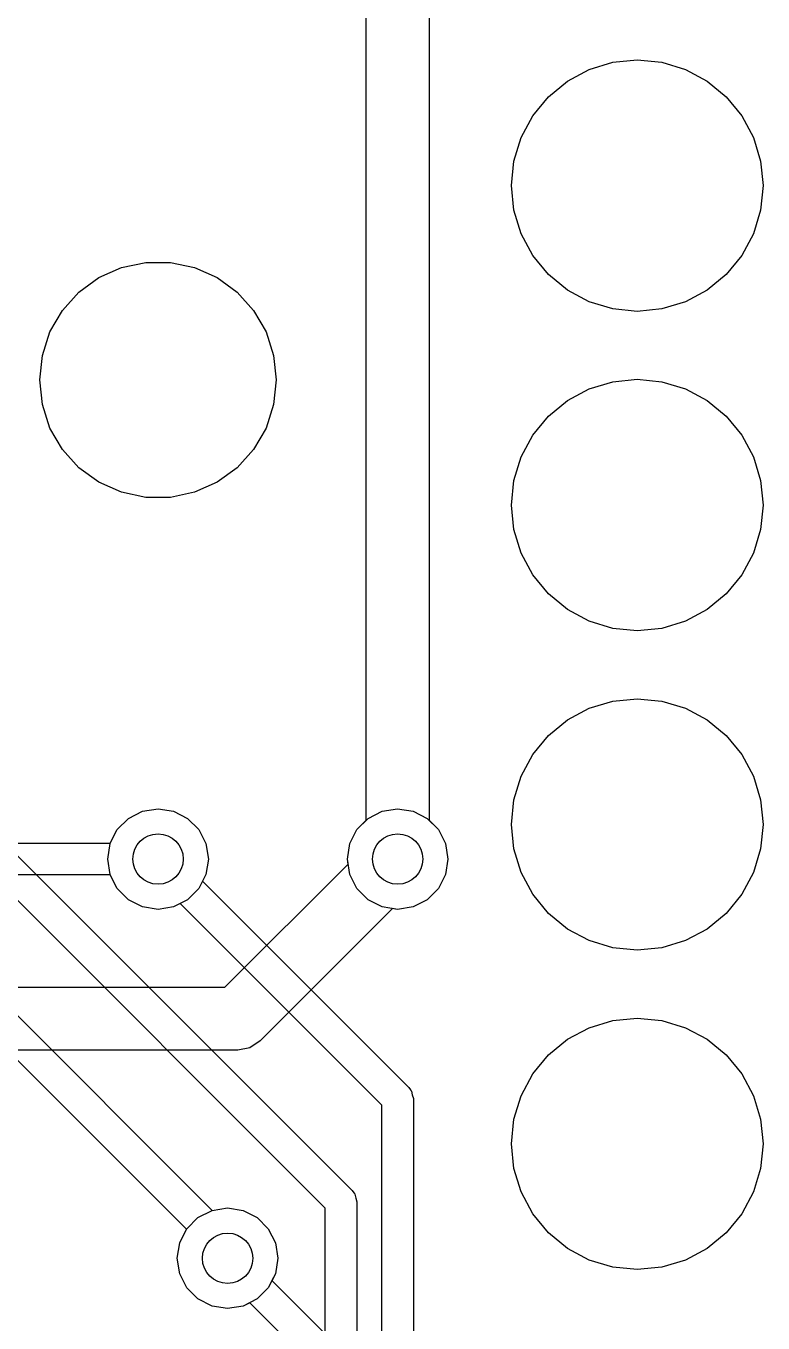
# Model space of a CAD drawing. Header units: millimetres. Extents: x 0 to 489, y -139 to 89.
# Drawn here: x 135.25 to 141.11, y -34.56 to -24.25 of the extents above; entities that cross this region are included whole.
import ezdxf

# ---------------------------------------------------------------- set-up
doc = ezdxf.new("R2010")
doc.units = ezdxf.units.MM
doc.header["$MEASUREMENT"] = 0
doc.layers.add('BLACK', color=7, linetype='CONTINUOUS')

msp = doc.modelspace()

# ---------------------------------------------------------------- linework, layer by layer
at = {"layer": 'BLACK', "linetype": 'Continuous'}
for p, q in [((137.95524, -30.56552), (137.95524, -19.11792)), ((138.45524, -19.11792), (138.45524, -30.56552)), ((139.72724, -24.59532), (139.91524, -24.53842)), ((139.72724, -24.59532), (139.91524, -24.53842)), ((139.72724, -24.59532), (139.91524, -24.53842)), ((139.72724, -24.59532), (139.91524, -24.53842)), ((139.91524, -24.53842), (140.11024, -24.51922)), ((139.91524, -24.53842), (140.11024, -24.51922)), ((139.91524, -24.53842), (140.11024, -24.51922)), ((139.91524, -24.53842), (140.11024, -24.51922)), ((140.11024, -24.51922), (140.30524, -24.53842)), ((140.11024, -24.51922), (140.30524, -24.53842)), ((140.11024, -24.51922), (140.30524, -24.53842)), ((140.11024, -24.51922), (140.30524, -24.53842)), ((140.30524, -24.53842), (140.49324, -24.59532)), ((140.30524, -24.53842), (140.49324, -24.59532)), ((140.30524, -24.53842), (140.49324, -24.59532)), ((140.30524, -24.53842), (140.49324, -24.59532)), ((139.55424, -24.68772), (139.72724, -24.59532)), ((139.55424, -24.68772), (139.72724, -24.59532)), ((139.55424, -24.68772), (139.72724, -24.59532)), ((139.55424, -24.68772), (139.72724, -24.59532)), ((140.49324, -24.59532), (140.66624, -24.68772)), ((140.49324, -24.59532), (140.66624, -24.68772)), ((140.49324, -24.59532), (140.66624, -24.68772)), ((140.49324, -24.59532), (140.66624, -24.68772)), ((139.40324, -24.81212), (139.55424, -24.68772)), ((139.40324, -24.81212), (139.55424, -24.68772)), ((139.40324, -24.81212), (139.55424, -24.68772)), ((139.40324, -24.81212), (139.55424, -24.68772)), ((140.66624, -24.68772), (140.81724, -24.81212)), ((140.66624, -24.68772), (140.81724, -24.81212)), ((140.66624, -24.68772), (140.81724, -24.81212)), ((140.66624, -24.68772), (140.81724, -24.81212)), ((139.27924, -24.96362), (139.40324, -24.81212)), ((139.27924, -24.96362), (139.40324, -24.81212)), ((139.27924, -24.96362), (139.40324, -24.81212)), ((139.27924, -24.96362), (139.40324, -24.81212)), ((140.81724, -24.81212), (140.94124, -24.96362)), ((140.81724, -24.81212), (140.94124, -24.96362)), ((140.81724, -24.81212), (140.94124, -24.96362)), ((140.81724, -24.81212), (140.94124, -24.96362)), ((139.18624, -25.13652), (139.27924, -24.96362)), ((139.18624, -25.13652), (139.27924, -24.96362)), ((139.18624, -25.13652), (139.27924, -24.96362)), ((139.18624, -25.13652), (139.27924, -24.96362)), ((140.94124, -24.96362), (141.03424, -25.13652)), ((140.94124, -24.96362), (141.03424, -25.13652)), ((140.94124, -24.96362), (141.03424, -25.13652)), ((140.94124, -24.96362), (141.03424, -25.13652)), ((139.12924, -25.32412), (139.18624, -25.13652)), ((139.12924, -25.32412), (139.18624, -25.13652)), ((139.12924, -25.32412), (139.18624, -25.13652)), ((139.12924, -25.32412), (139.18624, -25.13652)), ((141.03424, -25.13652), (141.09124, -25.32412)), ((141.03424, -25.13652), (141.09124, -25.32412)), ((141.03424, -25.13652), (141.09124, -25.32412)), ((141.03424, -25.13652), (141.09124, -25.32412)), ((139.11024, -25.51922), (139.12924, -25.32412)), ((139.11024, -25.51922), (139.12924, -25.32412)), ((139.11024, -25.51922), (139.12924, -25.32412)), ((139.11024, -25.51922), (139.12924, -25.32412)), ((141.09124, -25.32412), (141.11024, -25.51922)), ((141.09124, -25.32412), (141.11024, -25.51922)), ((141.09124, -25.32412), (141.11024, -25.51922)), ((141.09124, -25.32412), (141.11024, -25.51922)), ((139.12924, -25.71432), (139.11024, -25.51922)), ((139.12924, -25.71432), (139.11024, -25.51922)), ((139.12924, -25.71432), (139.11024, -25.51922)), ((139.12924, -25.71432), (139.11024, -25.51922)), ((141.11024, -25.51922), (141.09124, -25.71432)), ((141.11024, -25.51922), (141.09124, -25.71432)), ((141.11024, -25.51922), (141.09124, -25.71432)), ((141.11024, -25.51922), (141.09124, -25.71432)), ((139.18624, -25.90192), (139.12924, -25.71432)), ((139.18624, -25.90192), (139.12924, -25.71432)), ((139.18624, -25.90192), (139.12924, -25.71432)), ((139.18624, -25.90192), (139.12924, -25.71432)), ((141.09124, -25.71432), (141.03424, -25.90192)), ((141.09124, -25.71432), (141.03424, -25.90192)), ((141.09124, -25.71432), (141.03424, -25.90192)), ((141.09124, -25.71432), (141.03424, -25.90192)), ((139.27924, -26.07482), (139.18624, -25.90192)), ((139.27924, -26.07482), (139.18624, -25.90192)), ((139.27924, -26.07482), (139.18624, -25.90192)), ((139.27924, -26.07482), (139.18624, -25.90192)), ((141.03424, -25.90192), (140.94124, -26.07482)), ((141.03424, -25.90192), (140.94124, -26.07482)), ((141.03424, -25.90192), (140.94124, -26.07482)), ((141.03424, -25.90192), (140.94124, -26.07482)), ((139.40324, -26.22632), (139.27924, -26.07482)), ((139.40324, -26.22632), (139.27924, -26.07482)), ((139.40324, -26.22632), (139.27924, -26.07482)), ((139.40324, -26.22632), (139.27924, -26.07482)), ((140.94124, -26.07482), (140.81724, -26.22632)), ((140.94124, -26.07482), (140.81724, -26.22632)), ((140.94124, -26.07482), (140.81724, -26.22632)), ((140.94124, -26.07482), (140.81724, -26.22632)), ((135.83024, -26.25032), (136.01024, -26.17042)), ((135.83024, -26.25032), (136.01024, -26.17042)), ((135.83024, -26.25032), (136.01024, -26.17042)), ((135.83024, -26.25032), (136.01024, -26.17042)), ((136.01024, -26.17042), (136.20224, -26.12952)), ((136.01024, -26.17042), (136.20224, -26.12952)), ((136.01024, -26.17042), (136.20224, -26.12952)), ((136.01024, -26.17042), (136.20224, -26.12952)), ((136.20224, -26.12952), (136.39824, -26.12952)), ((136.20224, -26.12952), (136.39824, -26.12952)), ((136.20224, -26.12952), (136.39824, -26.12952)), ((136.20224, -26.12952), (136.39824, -26.12952)), ((136.39824, -26.12952), (136.59024, -26.17042)), ((136.39824, -26.12952), (136.59024, -26.17042)), ((136.39824, -26.12952), (136.59024, -26.17042)), ((136.39824, -26.12952), (136.59024, -26.17042)), ((136.59024, -26.17042), (136.77024, -26.25032)), ((136.59024, -26.17042), (136.77024, -26.25032)), ((136.59024, -26.17042), (136.77024, -26.25032)), ((136.59024, -26.17042), (136.77024, -26.25032)), ((135.67124, -26.36582), (135.83024, -26.25032)), ((135.67124, -26.36582), (135.83024, -26.25032)), ((135.67124, -26.36582), (135.83024, -26.25032)), ((135.67124, -26.36582), (135.83024, -26.25032)), ((136.77024, -26.25032), (136.92924, -26.36582)), ((136.77024, -26.25032), (136.92924, -26.36582)), ((136.77024, -26.25032), (136.92924, -26.36582)), ((136.77024, -26.25032), (136.92924, -26.36582)), ((139.55424, -26.35072), (139.40324, -26.22632)), ((139.55424, -26.35072), (139.40324, -26.22632)), ((139.55424, -26.35072), (139.40324, -26.22632)), ((139.55424, -26.35072), (139.40324, -26.22632)), ((140.81724, -26.22632), (140.66624, -26.35072)), ((140.81724, -26.22632), (140.66624, -26.35072)), ((140.81724, -26.22632), (140.66624, -26.35072)), ((140.81724, -26.22632), (140.66624, -26.35072)), ((135.54024, -26.51182), (135.67124, -26.36582)), ((135.54024, -26.51182), (135.67124, -26.36582)), ((135.54024, -26.51182), (135.67124, -26.36582)), ((135.54024, -26.51182), (135.67124, -26.36582)), ((136.92924, -26.36582), (137.06024, -26.51182)), ((136.92924, -26.36582), (137.06024, -26.51182)), ((136.92924, -26.36582), (137.06024, -26.51182)), ((136.92924, -26.36582), (137.06024, -26.51182)), ((139.72724, -26.44312), (139.55424, -26.35072)), ((139.72724, -26.44312), (139.55424, -26.35072)), ((139.72724, -26.44312), (139.55424, -26.35072)), ((139.72724, -26.44312), (139.55424, -26.35072)), ((140.66624, -26.35072), (140.49324, -26.44312)), ((140.66624, -26.35072), (140.49324, -26.44312)), ((140.66624, -26.35072), (140.49324, -26.44312)), ((140.66624, -26.35072), (140.49324, -26.44312)), ((139.91524, -26.50002), (139.72724, -26.44312)), ((139.91524, -26.50002), (139.72724, -26.44312)), ((139.91524, -26.50002), (139.72724, -26.44312)), ((139.91524, -26.50002), (139.72724, -26.44312)), ((140.11024, -26.51922), (139.91524, -26.50002)), ((140.11024, -26.51922), (139.91524, -26.50002)), ((140.11024, -26.51922), (139.91524, -26.50002)), ((140.11024, -26.51922), (139.91524, -26.50002)), ((140.30524, -26.50002), (140.11024, -26.51922)), ((140.30524, -26.50002), (140.11024, -26.51922)), ((140.30524, -26.50002), (140.11024, -26.51922)), ((140.30524, -26.50002), (140.11024, -26.51922)), ((140.49324, -26.44312), (140.30524, -26.50002)), ((140.49324, -26.44312), (140.30524, -26.50002)), ((140.49324, -26.44312), (140.30524, -26.50002)), ((140.49324, -26.44312), (140.30524, -26.50002)), ((135.44124, -26.68192), (135.54024, -26.51182)), ((135.44124, -26.68192), (135.54024, -26.51182)), ((135.44124, -26.68192), (135.54024, -26.51182)), ((135.44124, -26.68192), (135.54024, -26.51182)), ((137.06024, -26.51182), (137.15924, -26.68192)), ((137.06024, -26.51182), (137.15924, -26.68192)), ((137.06024, -26.51182), (137.15924, -26.68192)), ((137.06024, -26.51182), (137.15924, -26.68192)), ((135.38124, -26.86882), (135.44124, -26.68192)), ((135.38124, -26.86882), (135.44124, -26.68192)), ((135.38124, -26.86882), (135.44124, -26.68192)), ((135.38124, -26.86882), (135.44124, -26.68192)), ((137.15924, -26.68192), (137.21924, -26.86882)), ((137.15924, -26.68192), (137.21924, -26.86882)), ((137.15924, -26.68192), (137.21924, -26.86882)), ((137.15924, -26.68192), (137.21924, -26.86882)), ((135.36024, -27.06422), (135.38124, -26.86882)), ((135.36024, -27.06422), (135.38124, -26.86882)), ((135.36024, -27.06422), (135.38124, -26.86882)), ((135.36024, -27.06422), (135.38124, -26.86882)), ((137.21924, -26.86882), (137.24024, -27.06422)), ((137.21924, -26.86882), (137.24024, -27.06422)), ((137.21924, -26.86882), (137.24024, -27.06422)), ((137.21924, -26.86882), (137.24024, -27.06422)), ((135.38124, -27.25962), (135.36024, -27.06422)), ((135.38124, -27.25962), (135.36024, -27.06422)), ((135.38124, -27.25962), (135.36024, -27.06422)), ((135.38124, -27.25962), (135.36024, -27.06422)), ((137.24024, -27.06422), (137.21924, -27.25962)), ((137.24024, -27.06422), (137.21924, -27.25962)), ((137.24024, -27.06422), (137.21924, -27.25962)), ((137.24024, -27.06422), (137.21924, -27.25962)), ((139.72724, -27.13532), (139.91524, -27.07842)), ((139.72724, -27.13532), (139.91524, -27.07842)), ((139.72724, -27.13532), (139.91524, -27.07842)), ((139.72724, -27.13532), (139.91524, -27.07842)), ((139.91524, -27.07842), (140.11024, -27.05922)), ((139.91524, -27.07842), (140.11024, -27.05922)), ((139.91524, -27.07842), (140.11024, -27.05922)), ((139.91524, -27.07842), (140.11024, -27.05922)), ((140.11024, -27.05922), (140.30524, -27.07842)), ((140.11024, -27.05922), (140.30524, -27.07842)), ((140.11024, -27.05922), (140.30524, -27.07842)), ((140.11024, -27.05922), (140.30524, -27.07842)), ((140.30524, -27.07842), (140.49324, -27.13532)), ((140.30524, -27.07842), (140.49324, -27.13532)), ((140.30524, -27.07842), (140.49324, -27.13532)), ((140.30524, -27.07842), (140.49324, -27.13532)), ((139.40324, -27.35212), (139.55424, -27.22772)), ((139.40324, -27.35212), (139.55424, -27.22772)), ((139.40324, -27.35212), (139.55424, -27.22772)), ((139.40324, -27.35212), (139.55424, -27.22772)), ((139.55424, -27.22772), (139.72724, -27.13532)), ((139.55424, -27.22772), (139.72724, -27.13532)), ((139.55424, -27.22772), (139.72724, -27.13532)), ((139.55424, -27.22772), (139.72724, -27.13532)), ((140.49324, -27.13532), (140.66624, -27.22772)), ((140.49324, -27.13532), (140.66624, -27.22772)), ((140.49324, -27.13532), (140.66624, -27.22772)), ((140.49324, -27.13532), (140.66624, -27.22772)), ((140.66624, -27.22772), (140.81724, -27.35212)), ((140.66624, -27.22772), (140.81724, -27.35212)), ((140.66624, -27.22772), (140.81724, -27.35212)), ((140.66624, -27.22772), (140.81724, -27.35212)), ((135.44124, -27.44652), (135.38124, -27.25962)), ((135.44124, -27.44652), (135.38124, -27.25962)), ((135.44124, -27.44652), (135.38124, -27.25962)), ((135.44124, -27.44652), (135.38124, -27.25962)), ((137.21924, -27.25962), (137.15924, -27.44652)), ((137.21924, -27.25962), (137.15924, -27.44652)), ((137.21924, -27.25962), (137.15924, -27.44652)), ((137.21924, -27.25962), (137.15924, -27.44652)), ((139.27924, -27.50362), (139.40324, -27.35212)), ((139.27924, -27.50362), (139.40324, -27.35212)), ((139.27924, -27.50362), (139.40324, -27.35212)), ((139.27924, -27.50362), (139.40324, -27.35212)), ((140.81724, -27.35212), (140.94124, -27.50362)), ((140.81724, -27.35212), (140.94124, -27.50362)), ((140.81724, -27.35212), (140.94124, -27.50362)), ((140.81724, -27.35212), (140.94124, -27.50362)), ((135.54024, -27.61662), (135.44124, -27.44652)), ((135.54024, -27.61662), (135.44124, -27.44652)), ((135.54024, -27.61662), (135.44124, -27.44652)), ((135.54024, -27.61662), (135.44124, -27.44652)), ((137.15924, -27.44652), (137.06024, -27.61662)), ((137.15924, -27.44652), (137.06024, -27.61662)), ((137.15924, -27.44652), (137.06024, -27.61662)), ((137.15924, -27.44652), (137.06024, -27.61662)), ((139.18624, -27.67652), (139.27924, -27.50362)), ((139.18624, -27.67652), (139.27924, -27.50362)), ((139.18624, -27.67652), (139.27924, -27.50362)), ((139.18624, -27.67652), (139.27924, -27.50362)), ((140.94124, -27.50362), (141.03424, -27.67652)), ((140.94124, -27.50362), (141.03424, -27.67652)), ((140.94124, -27.50362), (141.03424, -27.67652)), ((140.94124, -27.50362), (141.03424, -27.67652)), ((131.96624, -27.63302), (137.84424, -33.51132)), ((135.67124, -27.76262), (135.54024, -27.61662)), ((135.67124, -27.76262), (135.54024, -27.61662)), ((135.67124, -27.76262), (135.54024, -27.61662)), ((135.67124, -27.76262), (135.54024, -27.61662)), ((137.06024, -27.61662), (136.92924, -27.76262)), ((137.06024, -27.61662), (136.92924, -27.76262)), ((137.06024, -27.61662), (136.92924, -27.76262)), ((137.06024, -27.61662), (136.92924, -27.76262)), ((139.12924, -27.86412), (139.18624, -27.67652)), ((139.12924, -27.86412), (139.18624, -27.67652)), ((139.12924, -27.86412), (139.18624, -27.67652)), ((139.12924, -27.86412), (139.18624, -27.67652)), ((141.03424, -27.67652), (141.09124, -27.86412)), ((141.03424, -27.67652), (141.09124, -27.86412)), ((141.03424, -27.67652), (141.09124, -27.86412)), ((141.03424, -27.67652), (141.09124, -27.86412)), ((137.63024, -33.65152), (131.78724, -27.80772)), ((135.83024, -27.87812), (135.67124, -27.76262)), ((135.83024, -27.87812), (135.67124, -27.76262)), ((135.83024, -27.87812), (135.67124, -27.76262)), ((135.83024, -27.87812), (135.67124, -27.76262)), ((136.92924, -27.76262), (136.77024, -27.87812)), ((136.92924, -27.76262), (136.77024, -27.87812)), ((136.92924, -27.76262), (136.77024, -27.87812)), ((136.92924, -27.76262), (136.77024, -27.87812)), ((136.01024, -27.95802), (135.83024, -27.87812)), ((136.01024, -27.95802), (135.83024, -27.87812)), ((136.01024, -27.95802), (135.83024, -27.87812)), ((136.01024, -27.95802), (135.83024, -27.87812)), ((136.77024, -27.87812), (136.59024, -27.95802)), ((136.77024, -27.87812), (136.59024, -27.95802)), ((136.77024, -27.87812), (136.59024, -27.95802)), ((136.77024, -27.87812), (136.59024, -27.95802)), ((139.11024, -28.05922), (139.12924, -27.86412)), ((139.11024, -28.05922), (139.12924, -27.86412)), ((139.11024, -28.05922), (139.12924, -27.86412)), ((139.11024, -28.05922), (139.12924, -27.86412)), ((141.09124, -27.86412), (141.11024, -28.05922)), ((141.09124, -27.86412), (141.11024, -28.05922)), ((141.09124, -27.86412), (141.11024, -28.05922)), ((141.09124, -27.86412), (141.11024, -28.05922)), ((136.20224, -27.99892), (136.01024, -27.95802)), ((136.20224, -27.99892), (136.01024, -27.95802)), ((136.20224, -27.99892), (136.01024, -27.95802)), ((136.20224, -27.99892), (136.01024, -27.95802)), ((136.39824, -27.99892), (136.20224, -27.99892)), ((136.39824, -27.99892), (136.20224, -27.99892)), ((136.39824, -27.99892), (136.20224, -27.99892)), ((136.39824, -27.99892), (136.20224, -27.99892)), ((136.59024, -27.95802), (136.39824, -27.99892)), ((136.59024, -27.95802), (136.39824, -27.99892)), ((136.59024, -27.95802), (136.39824, -27.99892)), ((136.59024, -27.95802), (136.39824, -27.99892)), ((139.12924, -28.25432), (139.11024, -28.05922)), ((139.12924, -28.25432), (139.11024, -28.05922)), ((139.12924, -28.25432), (139.11024, -28.05922)), ((139.12924, -28.25432), (139.11024, -28.05922)), ((141.11024, -28.05922), (141.09124, -28.25432)), ((141.11024, -28.05922), (141.09124, -28.25432)), ((141.11024, -28.05922), (141.09124, -28.25432)), ((141.11024, -28.05922), (141.09124, -28.25432)), ((139.18624, -28.44192), (139.12924, -28.25432)), ((139.18624, -28.44192), (139.12924, -28.25432)), ((139.18624, -28.44192), (139.12924, -28.25432)), ((139.18624, -28.44192), (139.12924, -28.25432)), ((141.09124, -28.25432), (141.03424, -28.44192)), ((141.09124, -28.25432), (141.03424, -28.44192)), ((141.09124, -28.25432), (141.03424, -28.44192)), ((141.09124, -28.25432), (141.03424, -28.44192)), ((139.27924, -28.61482), (139.18624, -28.44192)), ((139.27924, -28.61482), (139.18624, -28.44192)), ((139.27924, -28.61482), (139.18624, -28.44192)), ((139.27924, -28.61482), (139.18624, -28.44192)), ((141.03424, -28.44192), (140.94124, -28.61482)), ((141.03424, -28.44192), (140.94124, -28.61482)), ((141.03424, -28.44192), (140.94124, -28.61482)), ((141.03424, -28.44192), (140.94124, -28.61482)), ((139.40324, -28.76632), (139.27924, -28.61482)), ((139.40324, -28.76632), (139.27924, -28.61482)), ((139.40324, -28.76632), (139.27924, -28.61482)), ((139.40324, -28.76632), (139.27924, -28.61482)), ((140.94124, -28.61482), (140.81724, -28.76632)), ((140.94124, -28.61482), (140.81724, -28.76632)), ((140.94124, -28.61482), (140.81724, -28.76632)), ((140.94124, -28.61482), (140.81724, -28.76632)), ((139.55424, -28.89072), (139.40324, -28.76632)), ((139.55424, -28.89072), (139.40324, -28.76632)), ((139.55424, -28.89072), (139.40324, -28.76632)), ((139.55424, -28.89072), (139.40324, -28.76632)), ((140.81724, -28.76632), (140.66624, -28.89072)), ((140.81724, -28.76632), (140.66624, -28.89072)), ((140.81724, -28.76632), (140.66624, -28.89072)), ((140.81724, -28.76632), (140.66624, -28.89072)), ((131.94324, -28.88082), (136.73124, -33.66842)), ((139.72724, -28.98312), (139.55424, -28.89072)), ((139.72724, -28.98312), (139.55424, -28.89072)), ((139.72724, -28.98312), (139.55424, -28.89072)), ((139.72724, -28.98312), (139.55424, -28.89072)), ((139.91524, -29.04002), (139.72724, -28.98312)), ((139.91524, -29.04002), (139.72724, -28.98312)), ((139.91524, -29.04002), (139.72724, -28.98312)), ((139.91524, -29.04002), (139.72724, -28.98312)), ((140.49324, -28.98312), (140.30524, -29.04002)), ((140.49324, -28.98312), (140.30524, -29.04002)), ((140.49324, -28.98312), (140.30524, -29.04002)), ((140.49324, -28.98312), (140.30524, -29.04002)), ((140.66624, -28.89072), (140.49324, -28.98312)), ((140.66624, -28.89072), (140.49324, -28.98312)), ((140.66624, -28.89072), (140.49324, -28.98312)), ((140.66624, -28.89072), (140.49324, -28.98312)), ((140.11024, -29.05922), (139.91524, -29.04002)), ((140.11024, -29.05922), (139.91524, -29.04002)), ((140.11024, -29.05922), (139.91524, -29.04002)), ((140.11024, -29.05922), (139.91524, -29.04002)), ((140.30524, -29.04002), (140.11024, -29.05922)), ((140.30524, -29.04002), (140.11024, -29.05922)), ((140.30524, -29.04002), (140.11024, -29.05922)), ((140.30524, -29.04002), (140.11024, -29.05922)), ((136.52724, -33.81792), (131.80324, -29.09422)), ((139.91524, -29.61842), (140.11024, -29.59922)), ((139.91524, -29.61842), (140.11024, -29.59922)), ((139.91524, -29.61842), (140.11024, -29.59922)), ((139.91524, -29.61842), (140.11024, -29.59922)), ((140.11024, -29.59922), (140.30524, -29.61842)), ((140.11024, -29.59922), (140.30524, -29.61842)), ((140.11024, -29.59922), (140.30524, -29.61842)), ((140.11024, -29.59922), (140.30524, -29.61842)), ((139.55424, -29.76772), (139.72724, -29.67532)), ((139.55424, -29.76772), (139.72724, -29.67532)), ((139.55424, -29.76772), (139.72724, -29.67532)), ((139.55424, -29.76772), (139.72724, -29.67532)), ((139.72724, -29.67532), (139.91524, -29.61842)), ((139.72724, -29.67532), (139.91524, -29.61842)), ((139.72724, -29.67532), (139.91524, -29.61842)), ((139.72724, -29.67532), (139.91524, -29.61842)), ((140.30524, -29.61842), (140.49324, -29.67532)), ((140.30524, -29.61842), (140.49324, -29.67532)), ((140.30524, -29.61842), (140.49324, -29.67532)), ((140.30524, -29.61842), (140.49324, -29.67532)), ((140.49324, -29.67532), (140.66624, -29.76772)), ((140.49324, -29.67532), (140.66624, -29.76772)), ((140.49324, -29.67532), (140.66624, -29.76772)), ((140.49324, -29.67532), (140.66624, -29.76772)), ((139.40324, -29.89212), (139.55424, -29.76772)), ((139.40324, -29.89212), (139.55424, -29.76772)), ((139.40324, -29.89212), (139.55424, -29.76772)), ((139.40324, -29.89212), (139.55424, -29.76772)), ((140.66624, -29.76772), (140.81724, -29.89212)), ((140.66624, -29.76772), (140.81724, -29.89212)), ((140.66624, -29.76772), (140.81724, -29.89212)), ((140.66624, -29.76772), (140.81724, -29.89212)), ((139.27924, -30.04362), (139.40324, -29.89212)), ((139.27924, -30.04362), (139.40324, -29.89212)), ((139.27924, -30.04362), (139.40324, -29.89212)), ((139.27924, -30.04362), (139.40324, -29.89212)), ((140.81724, -29.89212), (140.94124, -30.04362)), ((140.81724, -29.89212), (140.94124, -30.04362)), ((140.81724, -29.89212), (140.94124, -30.04362)), ((140.81724, -29.89212), (140.94124, -30.04362)), ((139.18624, -30.21652), (139.27924, -30.04362)), ((139.18624, -30.21652), (139.27924, -30.04362)), ((139.18624, -30.21652), (139.27924, -30.04362)), ((139.18624, -30.21652), (139.27924, -30.04362)), ((140.94124, -30.04362), (141.03424, -30.21652)), ((140.94124, -30.04362), (141.03424, -30.21652)), ((140.94124, -30.04362), (141.03424, -30.21652)), ((140.94124, -30.04362), (141.03424, -30.21652)), ((139.12924, -30.40412), (139.18624, -30.21652)), ((139.12924, -30.40412), (139.18624, -30.21652)), ((139.12924, -30.40412), (139.18624, -30.21652)), ((139.12924, -30.40412), (139.18624, -30.21652)), ((141.03424, -30.21652), (141.09124, -30.40412)), ((141.03424, -30.21652), (141.09124, -30.40412)), ((141.03424, -30.21652), (141.09124, -30.40412)), ((141.03424, -30.21652), (141.09124, -30.40412)), ((139.11024, -30.59922), (139.12924, -30.40412)), ((139.11024, -30.59922), (139.12924, -30.40412)), ((139.11024, -30.59922), (139.12924, -30.40412)), ((139.11024, -30.59922), (139.12924, -30.40412)), ((141.09124, -30.40412), (141.11024, -30.59922)), ((141.09124, -30.40412), (141.11024, -30.59922)), ((141.09124, -30.40412), (141.11024, -30.59922)), ((141.09124, -30.40412), (141.11024, -30.59922)), ((136.06524, -30.55062), (136.17624, -30.49382)), ((136.06524, -30.55062), (136.17624, -30.49382)), ((136.17624, -30.49382), (136.30024, -30.47422)), ((136.17624, -30.49382), (136.30024, -30.47422)), ((136.30024, -30.47422), (136.42424, -30.49382)), ((136.30024, -30.47422), (136.42424, -30.49382)), ((136.42424, -30.49382), (136.53524, -30.55062)), ((136.42424, -30.49382), (136.53524, -30.55062)), ((137.97024, -30.55062), (138.08124, -30.49382)), ((138.08124, -30.49382), (138.20524, -30.47422)), ((138.20524, -30.47422), (138.32924, -30.49382)), ((138.32924, -30.49382), (138.44024, -30.55062)), ((135.97624, -30.63912), (136.06524, -30.55062)), ((135.97624, -30.63912), (136.06524, -30.55062)), ((136.53524, -30.55062), (136.62424, -30.63912)), ((136.53524, -30.55062), (136.62424, -30.63912)), ((137.88124, -30.63912), (137.97024, -30.55062)), ((137.88124, -30.63912), (137.95524, -30.56552)), ((138.44024, -30.55062), (138.52924, -30.63912)), ((138.45524, -30.56552), (138.52924, -30.63912)), ((139.12924, -30.79432), (139.11024, -30.59922)), ((139.12924, -30.79432), (139.11024, -30.59922)), ((139.12924, -30.79432), (139.11024, -30.59922)), ((139.12924, -30.79432), (139.11024, -30.59922)), ((141.11024, -30.59922), (141.09124, -30.79432)), ((141.11024, -30.59922), (141.09124, -30.79432)), ((141.11024, -30.59922), (141.09124, -30.79432)), ((141.11024, -30.59922), (141.09124, -30.79432)), ((135.92024, -30.75062), (135.97624, -30.63912)), ((135.92024, -30.74922), (135.97624, -30.63912)), ((136.62424, -30.63912), (136.68024, -30.75062)), ((136.62424, -30.63912), (136.68024, -30.75062)), ((137.82524, -30.75062), (137.88124, -30.63912)), ((137.82524, -30.75062), (137.88124, -30.63912)), ((138.52924, -30.63912), (138.58524, -30.75062)), ((138.52924, -30.63912), (138.58524, -30.75062)), ((132.87024, -30.74922), (135.92024, -30.74922)), ((135.90024, -30.87422), (135.92024, -30.75062)), ((136.68024, -30.75062), (136.70024, -30.87422)), ((136.68024, -30.75062), (136.70024, -30.87422)), ((137.80524, -30.87422), (137.82524, -30.75062)), ((137.80524, -30.87422), (137.82524, -30.75062)), ((138.58524, -30.75062), (138.60524, -30.87422)), ((138.58524, -30.75062), (138.60524, -30.87422)), ((139.18624, -30.98192), (139.12924, -30.79432)), ((139.18624, -30.98192), (139.12924, -30.79432)), ((139.18624, -30.98192), (139.12924, -30.79432)), ((139.18624, -30.98192), (139.12924, -30.79432)), ((141.09124, -30.79432), (141.03424, -30.98192)), ((141.09124, -30.79432), (141.03424, -30.98192)), ((141.09124, -30.79432), (141.03424, -30.98192)), ((141.09124, -30.79432), (141.03424, -30.98192)), ((135.92024, -30.99782), (135.90024, -30.87422)), ((136.70024, -30.87422), (136.68024, -30.99782)), ((136.70024, -30.87422), (136.68024, -30.99782)), ((136.83124, -31.89422), (137.81124, -30.91432)), ((137.82524, -30.99782), (137.80524, -30.87422)), ((137.81124, -30.91432), (137.80524, -30.87422)), ((138.60524, -30.87422), (138.58524, -30.99782)), ((138.60524, -30.87422), (138.58524, -30.99782)), ((135.92024, -30.99922), (132.87024, -30.99922)), ((135.97624, -31.10932), (135.92024, -30.99782)), ((135.97624, -31.10932), (135.92024, -30.99922)), ((136.68024, -30.99782), (136.62424, -31.10932)), ((136.68024, -30.99782), (136.65324, -31.05082)), ((137.88124, -31.10932), (137.82524, -30.99782)), ((138.58524, -30.99782), (138.52924, -31.10932)), ((138.58524, -30.99782), (138.52924, -31.10932)), ((139.27924, -31.15482), (139.18624, -30.98192)), ((139.27924, -31.15482), (139.18624, -30.98192)), ((139.27924, -31.15482), (139.18624, -30.98192)), ((139.27924, -31.15482), (139.18624, -30.98192)), ((141.03424, -30.98192), (140.94124, -31.15482)), ((141.03424, -30.98192), (140.94124, -31.15482)), ((141.03424, -30.98192), (140.94124, -31.15482)), ((141.03424, -30.98192), (140.94124, -31.15482)), ((136.06524, -31.19782), (135.97624, -31.10932)), ((136.06524, -31.19782), (135.97624, -31.10932)), ((136.62424, -31.10932), (136.53524, -31.19782)), ((136.65324, -31.05082), (138.29324, -32.69082)), ((137.97024, -31.19782), (137.88124, -31.10932)), ((138.52924, -31.10932), (138.44024, -31.19782)), ((138.52924, -31.10932), (138.44024, -31.19782)), ((136.17624, -31.25462), (136.06524, -31.19782)), ((136.17624, -31.25462), (136.06524, -31.19782)), ((136.53524, -31.19782), (136.42424, -31.25462)), ((136.47724, -31.22762), (136.42424, -31.25462)), ((138.08024, -32.83102), (136.47724, -31.22762)), ((138.08124, -31.25462), (137.97024, -31.19782)), ((138.44024, -31.19782), (138.32924, -31.25462)), ((138.44024, -31.19782), (138.32924, -31.25462)), ((139.40324, -31.30632), (139.27924, -31.15482)), ((139.40324, -31.30632), (139.27924, -31.15482)), ((139.40324, -31.30632), (139.27924, -31.15482)), ((139.40324, -31.30632), (139.27924, -31.15482)), ((140.94124, -31.15482), (140.81724, -31.30632)), ((140.94124, -31.15482), (140.81724, -31.30632)), ((140.94124, -31.15482), (140.81724, -31.30632)), ((140.94124, -31.15482), (140.81724, -31.30632)), ((136.30024, -31.27422), (136.17624, -31.25462)), ((136.30024, -31.27422), (136.17624, -31.25462)), ((136.42424, -31.25462), (136.30024, -31.27422)), ((136.42424, -31.25462), (136.30024, -31.27422)), ((138.16524, -31.26782), (137.11224, -32.32102)), ((138.20524, -31.27422), (138.08124, -31.25462)), ((138.20524, -31.27422), (138.16524, -31.26782)), ((138.32924, -31.25462), (138.20524, -31.27422)), ((138.32924, -31.25462), (138.20524, -31.27422)), ((139.55424, -31.43072), (139.40324, -31.30632)), ((139.55424, -31.43072), (139.40324, -31.30632)), ((139.55424, -31.43072), (139.40324, -31.30632)), ((139.55424, -31.43072), (139.40324, -31.30632)), ((140.81724, -31.30632), (140.66624, -31.43072)), ((140.81724, -31.30632), (140.66624, -31.43072)), ((140.81724, -31.30632), (140.66624, -31.43072)), ((140.81724, -31.30632), (140.66624, -31.43072)), ((139.72724, -31.52312), (139.55424, -31.43072)), ((139.72724, -31.52312), (139.55424, -31.43072)), ((139.72724, -31.52312), (139.55424, -31.43072)), ((139.72724, -31.52312), (139.55424, -31.43072)), ((140.66624, -31.43072), (140.49324, -31.52312)), ((140.66624, -31.43072), (140.49324, -31.52312)), ((140.66624, -31.43072), (140.49324, -31.52312)), ((140.66624, -31.43072), (140.49324, -31.52312)), ((139.91524, -31.58002), (139.72724, -31.52312)), ((139.91524, -31.58002), (139.72724, -31.52312)), ((139.91524, -31.58002), (139.72724, -31.52312)), ((139.91524, -31.58002), (139.72724, -31.52312)), ((140.49324, -31.52312), (140.30524, -31.58002)), ((140.49324, -31.52312), (140.30524, -31.58002)), ((140.49324, -31.52312), (140.30524, -31.58002)), ((140.49324, -31.52312), (140.30524, -31.58002)), ((140.11024, -31.59922), (139.91524, -31.58002)), ((140.11024, -31.59922), (139.91524, -31.58002)), ((140.11024, -31.59922), (139.91524, -31.58002)), ((140.11024, -31.59922), (139.91524, -31.58002)), ((140.30524, -31.58002), (140.11024, -31.59922)), ((140.30524, -31.58002), (140.11024, -31.59922)), ((140.30524, -31.58002), (140.11024, -31.59922)), ((140.30524, -31.58002), (140.11024, -31.59922)), ((132.79924, -31.89422), (136.83124, -31.89422)), ((139.72724, -32.21532), (139.91524, -32.15842)), ((139.72724, -32.21532), (139.91524, -32.15842)), ((139.72724, -32.21532), (139.91524, -32.15842)), ((139.72724, -32.21532), (139.91524, -32.15842)), ((139.91524, -32.15842), (140.11024, -32.13922)), ((139.91524, -32.15842), (140.11024, -32.13922)), ((139.91524, -32.15842), (140.11024, -32.13922)), ((139.91524, -32.15842), (140.11024, -32.13922)), ((140.11024, -32.13922), (140.30524, -32.15842)), ((140.11024, -32.13922), (140.30524, -32.15842)), ((140.11024, -32.13922), (140.30524, -32.15842)), ((140.11024, -32.13922), (140.30524, -32.15842)), ((140.30524, -32.15842), (140.49324, -32.21532)), ((140.30524, -32.15842), (140.49324, -32.21532)), ((140.30524, -32.15842), (140.49324, -32.21532)), ((140.30524, -32.15842), (140.49324, -32.21532)), ((139.55424, -32.30772), (139.72724, -32.21532)), ((139.55424, -32.30772), (139.72724, -32.21532)), ((139.55424, -32.30772), (139.72724, -32.21532)), ((139.55424, -32.30772), (139.72724, -32.21532)), ((140.49324, -32.21532), (140.66624, -32.30772)), ((140.49324, -32.21532), (140.66624, -32.30772)), ((140.49324, -32.21532), (140.66624, -32.30772)), ((140.49324, -32.21532), (140.66624, -32.30772)), ((137.03124, -32.37522), (136.93524, -32.39422)), ((137.11224, -32.32102), (137.03124, -32.37522)), ((139.40324, -32.43212), (139.55424, -32.30772)), ((139.40324, -32.43212), (139.55424, -32.30772)), ((139.40324, -32.43212), (139.55424, -32.30772)), ((139.40324, -32.43212), (139.55424, -32.30772)), ((140.66624, -32.30772), (140.81724, -32.43212)), ((140.66624, -32.30772), (140.81724, -32.43212)), ((140.66624, -32.30772), (140.81724, -32.43212)), ((140.66624, -32.30772), (140.81724, -32.43212)), ((136.93524, -32.39422), (132.79924, -32.39422)), ((139.27924, -32.58362), (139.40324, -32.43212)), ((139.27924, -32.58362), (139.40324, -32.43212)), ((139.27924, -32.58362), (139.40324, -32.43212)), ((139.27924, -32.58362), (139.40324, -32.43212)), ((140.81724, -32.43212), (140.94124, -32.58362)), ((140.81724, -32.43212), (140.94124, -32.58362)), ((140.81724, -32.43212), (140.94124, -32.58362)), ((140.81724, -32.43212), (140.94124, -32.58362)), ((139.18624, -32.75652), (139.27924, -32.58362)), ((139.18624, -32.75652), (139.27924, -32.58362)), ((139.18624, -32.75652), (139.27924, -32.58362)), ((139.18624, -32.75652), (139.27924, -32.58362)), ((140.94124, -32.58362), (141.03424, -32.75652)), ((140.94124, -32.58362), (141.03424, -32.75652)), ((140.94124, -32.58362), (141.03424, -32.75652)), ((140.94124, -32.58362), (141.03424, -32.75652)), ((138.29324, -32.69082), (138.30724, -32.70872)), ((138.30724, -32.70872), (138.31024, -32.71162)), ((138.31024, -32.71162), (138.31124, -32.71422)), ((138.31124, -32.71422), (138.31524, -32.71932)), ((138.31524, -32.71932), (138.32124, -32.74952)), ((138.32124, -32.74952), (138.33024, -32.77922)), ((138.33024, -32.77922), (138.33024, -36.26242)), ((139.12924, -32.94412), (139.18624, -32.75652)), ((139.12924, -32.94412), (139.18624, -32.75652)), ((139.12924, -32.94412), (139.18624, -32.75652)), ((139.12924, -32.94412), (139.18624, -32.75652)), ((141.03424, -32.75652), (141.09124, -32.94412)), ((141.03424, -32.75652), (141.09124, -32.94412)), ((141.03424, -32.75652), (141.09124, -32.94412)), ((141.03424, -32.75652), (141.09124, -32.94412)), ((138.08024, -36.31422), (138.08024, -32.83102)), ((139.11024, -33.13922), (139.12924, -32.94412)), ((139.11024, -33.13922), (139.12924, -32.94412)), ((139.11024, -33.13922), (139.12924, -32.94412)), ((139.11024, -33.13922), (139.12924, -32.94412)), ((141.09124, -32.94412), (141.11024, -33.13922)), ((141.09124, -32.94412), (141.11024, -33.13922)), ((141.09124, -32.94412), (141.11024, -33.13922)), ((141.09124, -32.94412), (141.11024, -33.13922)), ((139.12924, -33.33432), (139.11024, -33.13922)), ((139.12924, -33.33432), (139.11024, -33.13922)), ((139.12924, -33.33432), (139.11024, -33.13922)), ((139.12924, -33.33432), (139.11024, -33.13922)), ((141.11024, -33.13922), (141.09124, -33.33432)), ((141.11024, -33.13922), (141.09124, -33.33432)), ((141.11024, -33.13922), (141.09124, -33.33432)), ((141.11024, -33.13922), (141.09124, -33.33432)), ((139.18624, -33.52192), (139.12924, -33.33432)), ((139.18624, -33.52192), (139.12924, -33.33432)), ((139.18624, -33.52192), (139.12924, -33.33432)), ((139.18624, -33.52192), (139.12924, -33.33432)), ((141.09124, -33.33432), (141.03424, -33.52192)), ((141.09124, -33.33432), (141.03424, -33.52192)), ((141.09124, -33.33432), (141.03424, -33.52192)), ((141.09124, -33.33432), (141.03424, -33.52192)), ((137.84424, -33.51132), (137.85724, -33.52922)), ((139.27924, -33.69482), (139.18624, -33.52192)), ((139.27924, -33.69482), (139.18624, -33.52192)), ((139.27924, -33.69482), (139.18624, -33.52192)), ((139.27924, -33.69482), (139.18624, -33.52192)), ((141.03424, -33.52192), (140.94124, -33.69482)), ((141.03424, -33.52192), (140.94124, -33.69482)), ((141.03424, -33.52192), (140.94124, -33.69482)), ((141.03424, -33.52192), (140.94124, -33.69482)), ((137.85724, -33.52922), (137.86124, -33.53212)), ((137.86124, -33.53212), (137.86124, -33.53472)), ((137.86124, -33.53472), (137.86524, -33.53982)), ((137.86524, -33.53982), (137.87224, -33.57002)), ((137.87224, -33.57002), (137.88024, -33.59972)), ((137.88024, -33.59972), (137.88024, -36.44862)), ((136.52924, -33.81412), (136.61724, -33.72562)), ((136.61724, -33.72562), (136.72924, -33.66882)), ((136.72924, -33.66882), (136.85324, -33.64922)), ((136.73124, -33.66842), (136.85324, -33.64922)), ((136.85324, -33.64922), (136.97624, -33.66882)), ((136.85324, -33.64922), (136.97624, -33.66882)), ((136.97624, -33.66882), (137.08824, -33.72562)), ((136.97624, -33.66882), (137.08824, -33.72562)), ((137.08824, -33.72562), (137.17624, -33.81412)), ((137.08824, -33.72562), (137.17624, -33.81412)), ((137.63024, -36.50042), (137.63024, -33.65152)), ((139.40324, -33.84632), (139.27924, -33.69482)), ((139.40324, -33.84632), (139.27924, -33.69482)), ((139.40324, -33.84632), (139.27924, -33.69482)), ((139.40324, -33.84632), (139.27924, -33.69482)), ((140.94124, -33.69482), (140.81724, -33.84632)), ((140.94124, -33.69482), (140.81724, -33.84632)), ((140.94124, -33.69482), (140.81724, -33.84632)), ((140.94124, -33.69482), (140.81724, -33.84632)), ((136.47224, -33.92562), (136.52924, -33.81412)), ((136.47224, -33.92562), (136.52724, -33.81792)), ((137.17624, -33.81412), (137.23324, -33.92562)), ((137.17624, -33.81412), (137.23324, -33.92562)), ((136.45324, -34.04922), (136.47224, -33.92562)), ((136.45324, -34.04922), (136.47224, -33.92562)), ((137.23324, -33.92562), (137.25324, -34.04922)), ((137.23324, -33.92562), (137.25324, -34.04922)), ((139.55424, -33.97072), (139.40324, -33.84632)), ((139.55424, -33.97072), (139.40324, -33.84632)), ((139.55424, -33.97072), (139.40324, -33.84632)), ((139.55424, -33.97072), (139.40324, -33.84632)), ((140.81724, -33.84632), (140.66624, -33.97072)), ((140.81724, -33.84632), (140.66624, -33.97072)), ((140.81724, -33.84632), (140.66624, -33.97072)), ((140.81724, -33.84632), (140.66624, -33.97072)), ((139.72724, -34.06312), (139.55424, -33.97072)), ((139.72724, -34.06312), (139.55424, -33.97072)), ((139.72724, -34.06312), (139.55424, -33.97072)), ((139.72724, -34.06312), (139.55424, -33.97072)), ((140.66624, -33.97072), (140.49324, -34.06312)), ((140.66624, -33.97072), (140.49324, -34.06312)), ((140.66624, -33.97072), (140.49324, -34.06312)), ((140.66624, -33.97072), (140.49324, -34.06312)), ((136.47224, -34.17282), (136.45324, -34.04922)), ((136.47224, -34.17282), (136.45324, -34.04922)), ((137.25324, -34.04922), (137.23324, -34.17282)), ((137.25324, -34.04922), (137.23324, -34.17282)), ((139.91524, -34.12002), (139.72724, -34.06312)), ((139.91524, -34.12002), (139.72724, -34.06312)), ((139.91524, -34.12002), (139.72724, -34.06312)), ((139.91524, -34.12002), (139.72724, -34.06312)), ((140.11024, -34.13922), (139.91524, -34.12002)), ((140.11024, -34.13922), (139.91524, -34.12002)), ((140.11024, -34.13922), (139.91524, -34.12002)), ((140.11024, -34.13922), (139.91524, -34.12002)), ((140.30524, -34.12002), (140.11024, -34.13922)), ((140.30524, -34.12002), (140.11024, -34.13922)), ((140.30524, -34.12002), (140.11024, -34.13922)), ((140.30524, -34.12002), (140.11024, -34.13922)), ((140.49324, -34.06312), (140.30524, -34.12002)), ((140.49324, -34.06312), (140.30524, -34.12002)), ((140.49324, -34.06312), (140.30524, -34.12002)), ((140.49324, -34.06312), (140.30524, -34.12002)), ((136.52924, -34.28432), (136.47224, -34.17282)), ((136.52924, -34.28432), (136.47224, -34.17282)), ((137.23324, -34.17282), (137.17624, -34.28432)), ((137.23324, -34.17282), (137.20624, -34.22582)), ((137.20624, -34.22582), (138.29324, -35.31332)), ((136.61724, -34.37282), (136.52924, -34.28432)), ((136.61724, -34.37282), (136.52924, -34.28432)), ((137.17624, -34.28432), (137.08824, -34.37282)), ((136.72924, -34.42962), (136.61724, -34.37282)), ((136.72924, -34.42962), (136.61724, -34.37282)), ((136.85324, -34.44922), (136.72924, -34.42962)), ((136.85324, -34.44922), (136.72924, -34.42962)), ((136.97624, -34.42962), (136.85324, -34.44922)), ((136.97624, -34.42962), (136.85324, -34.44922)), ((137.08824, -34.37282), (136.97624, -34.42962)), ((137.02924, -34.40262), (136.97624, -34.42962)), ((138.08024, -35.45352), (137.02924, -34.40262))]:
    msp.add_line(p, q, dxfattribs=at)
at = {"layer": 'BLACK'}
for centre in [(136.30024, -30.87422), (136.30024, -30.87422), (138.20524, -30.87422), (138.20524, -30.87422), (136.85324, -34.04922), (136.85324, -34.04922)]:
    msp.add_circle(centre, 0.2, dxfattribs=at)

doc.saveas('drawing.dxf')
